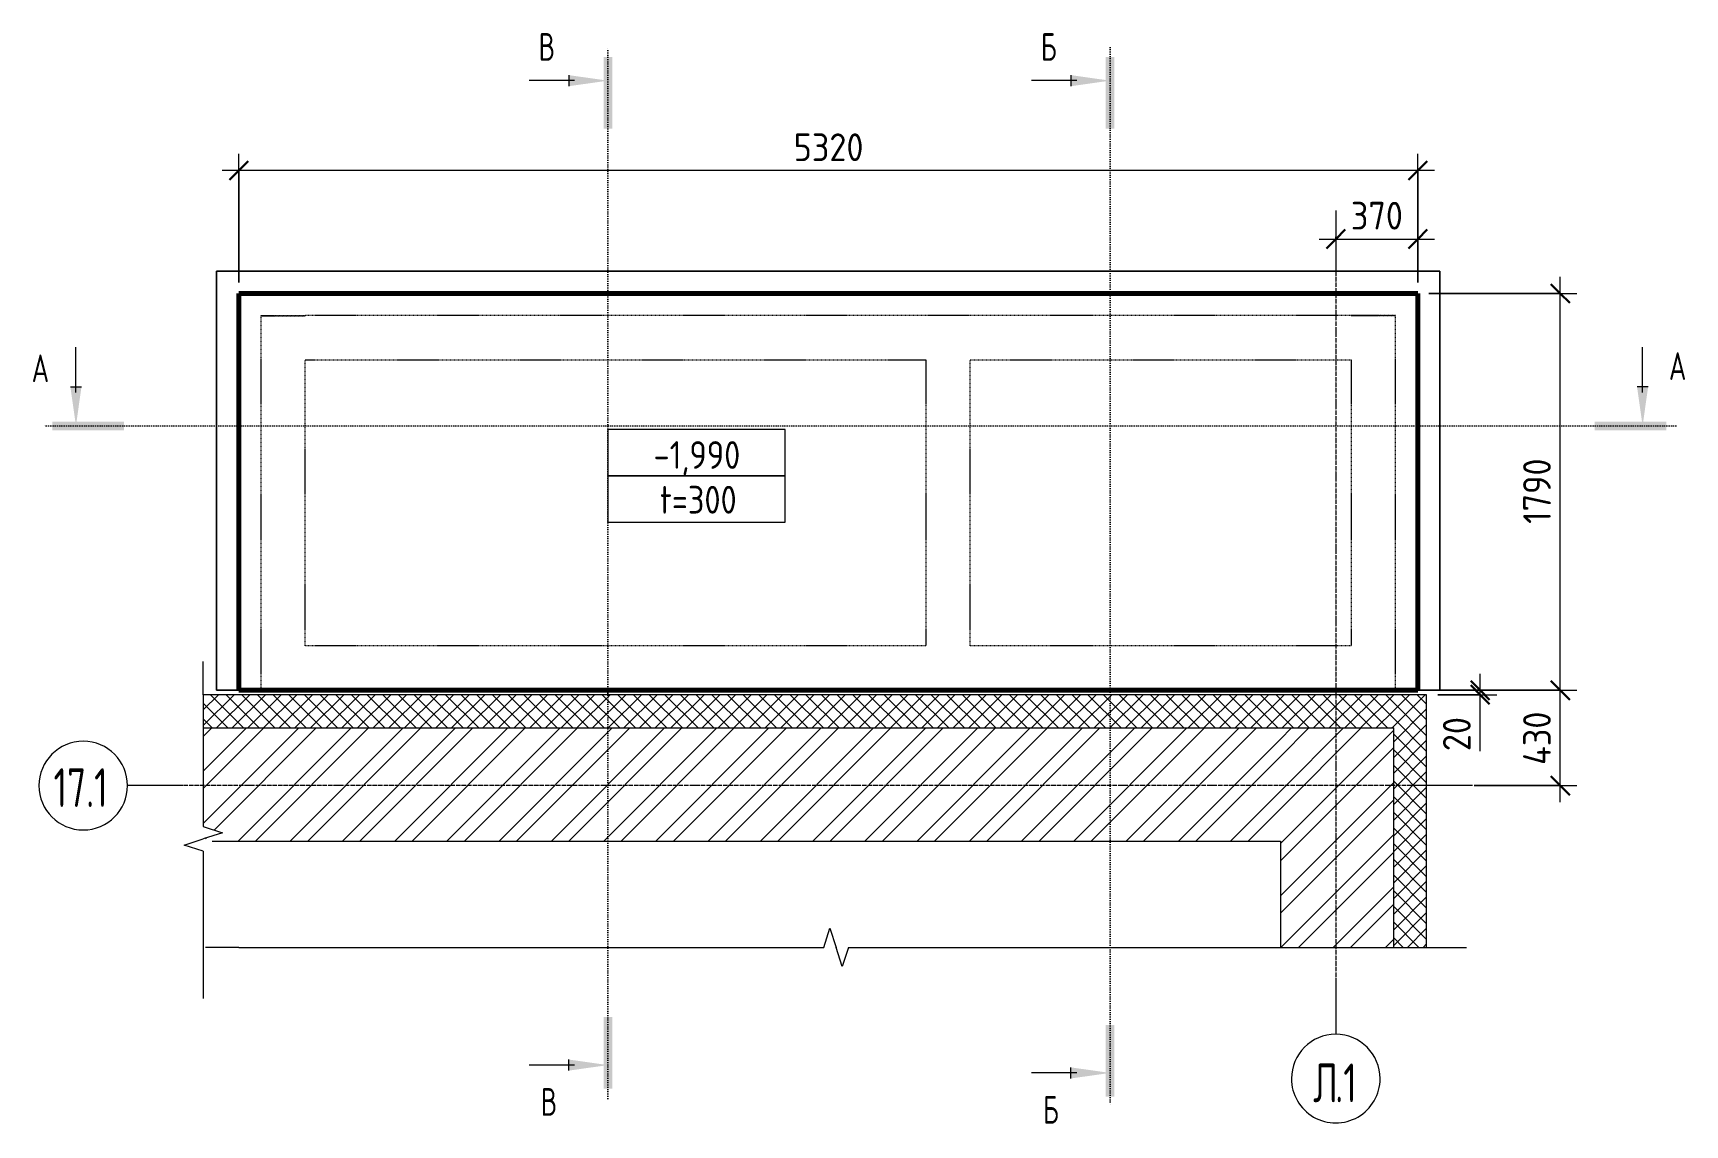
# Model space of a CAD drawing. Header units: millimetres. Extents: x -35908 to 28329, y -4005 to 79343.
# Drawn here: x -35908 to -28454, y 74374 to 79300 of the extents above; entities that cross this region are included whole.
import ezdxf

# ---------------------------------------------------------------- set-up
doc = ezdxf.new("R2010")
doc.units = ezdxf.units.MM
for name, pattern in [('01 Штриховая _4 мм_', [6, 3.5, -2.5]), ('02 Штрихпунктирная _20 мм_', [25, 20, -2.5, 0, -2.5]), ('04 Пунктир 10мм', [10, 0, -10])]:
    doc.linetypes.add(name, pattern=pattern)
for name, color, linetype, lineweight in [('AA_Dim', 7, 'Continuous', 9), ('AA_Dim-50', 7, 'Continuous', 9), ('AA_Oformlenie', 7, 'Continuous', 9), ('AA_Razrez', 7, 'Continuous', 9), ('AA_Vinoska', 7, 'Continuous', 9), ('AF_Stena', 7, 'Continuous', 9), ('Оси', 7, 'Continuous', 9)]:
    doc.layers.add(name, color=color, linetype=linetype, lineweight=lineweight)
doc.layers.add('AF_Stena_Опалубка', color=7, linetype='Continuous', lineweight=20, true_color=0x0063c6)
doc.layers.add('KR_Fundament', color=7, linetype='Continuous', lineweight=20, true_color=0x804000)
doc.styles.add('ISOCPEUR', font='isocpeur.TTF', dxfattribs={"width": 0.7, "height": 125})
doc.styles.add('ISOCPEUR_1', font='isocpeur.TTF', dxfattribs={"width": 0.9, "height": 125})
doc.styles.add('ISOCPEUR_2', font='isocpeur.TTF', dxfattribs={"width": 0.85, "height": 125})
doc.styles.add('ISOCPEUR_3', font='isocpeur.TTF', dxfattribs={"width": 0.7, "height": 175})
doc.dimstyles.new('00_Точн_3_знака__прозр_', dxfattribs={"dimscale": 304.8, "dimtxt": 125.344371, "dimasz": 0.278871, "dimexe": 0.246063, "dimexo": 0.164042, "dimgap": 0.016404, "dimtad": 1, "dimdec": 3, "dimrnd": 0.001, "dimdsep": 46, "dimtxsty": 'ISOCPEUR_1', "dimblk1": 'OBLIQUE', "dimblk2": 'OBLIQUE', "dimsah": 1, "dimcen": 0.09, "dimdle": 0.246063, "dimazin": 0, "dimtfac": 1, "dimtdec": 4, "dimtix": 1, "dimtmove": 0, "dimatfit": 3, "dimfxl": 1, "dimtvp": 1, "dimtolj": 1, "dimtzin": 0, "dimlwd": 18, "dimlwe": 18, "dimarcsym": 2})
doc.dimstyles.new('00_Точн_3_знака__прозр__1', dxfattribs={"dimscale": 304.8, "dimtxt": 125.344371, "dimasz": 0.278871, "dimexe": 0.246063, "dimexo": 0.164042, "dimgap": 0.016404, "dimtad": 1, "dimdec": 3, "dimrnd": 0.001, "dimdsep": 46, "dimtxsty": 'ISOCPEUR_1', "dimblk1": 'OBLIQUE', "dimblk2": 'OBLIQUE', "dimsah": 1, "dimcen": 0.09, "dimdle": 0.246063, "dimazin": 0, "dimtfac": 1, "dimtdec": 4, "dimtix": 1, "dimtmove": 1, "dimatfit": 3, "dimfxl": 1, "dimtvp": 1, "dimtolj": 1, "dimtzin": 0, "dimlwd": 18, "dimlwe": 18, "dimarcsym": 2})
pattern_1 = [(45, (-64434.9, 0), (-35.35534, 35.35534), []), (135, (-64434.9, 0), (-35.35534, -35.35534), [])]
pattern_2 = [(45, (-64434.9, 0), (-117.8662, 117.8662), []), (45, (-64356.32, 0), (-117.8662, 117.8662), [])]

# ---------------------------------------------------------------- blocks, each defined once
blk = doc.blocks.new('011_ЛинияОбрыва _ЭлУзла_Линия_ - Тип 1-3854822-План ФПм на отм_ -1_700 Опл')
at = {"layer": 'AA_Oformlenie'}
for p, q in [((0, 0), (595, 0)), ((706.3, 0), (1300, 0))]:
    blk.add_line(p, q, dxfattribs=at)
blk = doc.blocks.new('011_ЛинияОбрыва _ЭлУзла_Линия_ - Тип 1-3854824-План ФПм на отм_ -1_700 Опл')
at = {"layer": 'AA_Oformlenie'}
for p, q in [((0, 0), (2640, 0)), ((2751.3, 0), (5390, 0))]:
    blk.add_line(p, q, dxfattribs=at)
blk = doc.blocks.new('Разрез - Номер узла_ сзади-394133-План ФПм на отм_ -1_700 Опл')
at = {"layer": 'AA_Razrez'}
for points in [[(7.33, 0.4), (7.33, -0.39), (0.87, -0.39), (0.87, 0.4)], [(3.5, -3.53), (2.5, -3.53), (3, 0)]]:
    blk.add_hatch(color=256, dxfattribs=at).paths.add_polyline_path(points)
for p, q in [((2.5, -3.53), (3.5, -3.53)), ((3, -3), (3, -7.1))]:
    blk.add_line(p, q, dxfattribs=at)
blk = doc.blocks.new('Разрез - Номер узла_ спереди-394134-План ФПм на отм_ -1_700 Опл')
at = {"layer": 'AA_Razrez'}
for points in [[(7.33, 0.4), (7.33, -0.39), (0.87, -0.39), (0.87, 0.4)], [(3.5, -3.53), (2.5, -3.53), (3, 0)]]:
    blk.add_hatch(color=256, dxfattribs=at).paths.add_polyline_path(points)
for p, q in [((2.5, -3.53), (3.5, -3.53)), ((3, -3), (3, -7.1))]:
    blk.add_line(p, q, dxfattribs=at)
blk = doc.blocks.new('DIMBLOCK1-План ФПм на отм_ -1_700 Опл')
at = {"layer": 'AA_Dim-50', "color": 30, "lineweight": 18, "true_color": 0xff8000, "transparency": 16777216}
for p, q in [((-29610.1, 76335), (-28941.9, 76335)), ((-29016.9, 76335), (-29610.1, 76335)), ((-29016.9, 75830), (-29016.9, 76335)), ((-29405.2, 75905), (-28941.9, 75905)), ((-29016.9, 75905), (-29405.2, 75905))]:
    blk.add_line(p, q, dxfattribs=at)
at = {"layer": 'AA_Dim-50', "color": 30, "lineweight": 30, "true_color": 0xff8000, "transparency": 16777216}
for p, q in [((-29016.9, 76335), (-29059.4, 76377.5)), ((-29016.9, 76335), (-28974.4, 76292.5)), ((-29016.9, 75905), (-29059.4, 75947.5)), ((-29016.9, 75905), (-28974.4, 75862.5))]:
    blk.add_line(p, q, dxfattribs=at)
at = {"layer": 'AA_Dim-50', "color": 0, "lineweight": 18, "transparency": 16777216, "insert": (-29184.7, 75998.2), "char_height": 125, "width": 292.313, "attachment_point": 1, "rotation": 90, "line_spacing_factor": 1.135194, "style": 'ISOCPEUR_1'}
blk.add_mtext('430', dxfattribs=at)
blk = doc.blocks.new('_Oblique')
at = {"color": 0, "linetype": 'ByBlock', "lineweight": -2}
blk.add_line((-0.5, -0.5), (0.5, 0.5), dxfattribs=at)
blk = doc.blocks.new('DIMBLOCK2-План ФПм на отм_ -1_700 Опл')
at = {"layer": 'AA_Dim-50', "color": 30, "lineweight": 18, "true_color": 0xff8000, "transparency": 16777216}
for p, q in [((-29016.9, 76335), (-29016.9, 78200)), ((-29610.1, 78125), (-28941.9, 78125)), ((-29016.9, 78125), (-29610.1, 78125)), ((-29610.1, 76335), (-28941.9, 76335)), ((-29016.9, 76335), (-29610.1, 76335))]:
    blk.add_line(p, q, dxfattribs=at)
at = {"layer": 'AA_Dim-50', "color": 30, "lineweight": 30, "true_color": 0xff8000, "transparency": 16777216}
for p, q in [((-29016.9, 78125), (-29059.4, 78167.5)), ((-29016.9, 78125), (-28974.4, 78082.5)), ((-29016.9, 76335), (-29059.4, 76377.5)), ((-29016.9, 76335), (-28974.4, 76292.5))]:
    blk.add_line(p, q, dxfattribs=at)
at = {"layer": 'AA_Dim-50', "color": 0, "lineweight": 18, "transparency": 16777216, "insert": (-29184.7, 77085.7), "char_height": 125, "width": 346.234, "attachment_point": 1, "rotation": 90, "line_spacing_factor": 1.135194, "style": 'ISOCPEUR_1'}
blk.add_mtext('1790', dxfattribs=at)
blk = doc.blocks.new('DIMBLOCK3-План ФПм на отм_ -1_700 Опл')
at = {"layer": 'AA_Dim-50', "color": 30, "lineweight": 18, "true_color": 0xff8000, "transparency": 16777216}
for p, q in [((-34980.1, 78175), (-34980.1, 78754.5)), ((-29660.1, 78175), (-29660.1, 78754.5)), ((-29585.1, 78679.5), (-35055.1, 78679.5)), ((-34980.1, 78679.5), (-34980.1, 78175)), ((-29660.1, 78679.5), (-29660.1, 78175))]:
    blk.add_line(p, q, dxfattribs=at)
at = {"layer": 'AA_Dim-50', "color": 30, "lineweight": 30, "true_color": 0xff8000, "transparency": 16777216}
for p, q in [((-34980.1, 78679.5), (-34937.6, 78722)), ((-29660.1, 78679.5), (-29617.6, 78722)), ((-34980.1, 78679.5), (-35022.6, 78637)), ((-29660.1, 78679.5), (-29702.6, 78637))]:
    blk.add_line(p, q, dxfattribs=at)
at = {"layer": 'AA_Dim-50', "color": 0, "lineweight": 18, "transparency": 16777216, "insert": (-32476.2, 78847.3), "char_height": 125, "width": 374.614, "attachment_point": 1, "line_spacing_factor": 1.135194, "style": 'ISOCPEUR_1'}
blk.add_mtext('5320', dxfattribs=at)
blk = doc.blocks.new('DIMBLOCK4-План ФПм на отм_ -1_700 Опл')
at = {"layer": 'AA_Dim-50', "color": 30, "lineweight": 18, "true_color": 0xff8000, "transparency": 16777216}
for p, q in [((-29378.6, 76240), (-29378.6, 76410)), ((-29610.1, 76335), (-29303.6, 76335)), ((-29378.6, 76335), (-29610.1, 76335)), ((-29570.1, 76315), (-29303.6, 76315)), ((-29378.6, 76315), (-29570.1, 76315)), ((-29378.6, 76266.6), (-29378.6, 76325)), ((-29378.6, 76060.5), (-29378.6, 76266.6))]:
    blk.add_line(p, q, dxfattribs=at)
at = {"layer": 'AA_Dim-50', "color": 30, "lineweight": 30, "true_color": 0xff8000, "transparency": 16777216}
for p, q in [((-29378.6, 76335), (-29421.1, 76377.5)), ((-29378.6, 76315), (-29421.1, 76357.5)), ((-29378.6, 76335), (-29336.1, 76292.5)), ((-29378.6, 76315), (-29336.1, 76272.5))]:
    blk.add_line(p, q, dxfattribs=at)
at = {"layer": 'AA_Dim-50', "color": 0, "lineweight": 18, "transparency": 16777216, "insert": (-29546.4, 76060.5), "char_height": 125, "width": 187.307, "attachment_point": 1, "rotation": 90, "line_spacing_factor": 1.135194, "style": 'ISOCPEUR_1'}
blk.add_mtext('20', dxfattribs=at)
blk = doc.blocks.new('042_М_ФундПлиты_ТолщинаОтметка - 042_М_ФундПлиты_ТолщинаОтметка-647274-План ФПм на отм_ -1_700 Опл')
at = {"layer": 'AA_Vinoska'}
for p, q in [((8, 4.17), (-8, 4.17)), ((-8, 4.17), (-8, 0)), ((8, 0), (8, 4.17)), ((8, 0), (-8, 0)), ((-8, 0), (-8, -4.17)), ((-8, 0), (8, 0)), ((8, -4.17), (8, 0)), ((-8, -4.17), (8, -4.17))]:
    blk.add_line(p, q, dxfattribs=at)
blk = doc.blocks.new('Ось сетки - d_4мм-2765513-План ФПм на отм_ -1_700 Опл')
at = {"layer": 'Оси', "color": 12, "true_color": 0xc80000}
for start, end in [(360, 180), (360, 180), (180, 360), (180, 360)]:
    blk.add_arc((0, 0), 4, start, end, dxfattribs=at)
blk = doc.blocks.new('DIMBLOCK5-План ФПм на отм_ -1_700 Опл')
at = {"layer": 'AA_Dim-50', "color": 30, "lineweight": 18, "true_color": 0xff8000, "transparency": 16777216}
for p, q in [((-29660.1, 78175), (-29660.1, 78445.7)), ((-30105.1, 78370.7), (-29585.1, 78370.7)), ((-30030.1, 78380.8), (-30030.1, 78295.7)), ((-30030.1, 78370.7), (-30030.1, 78380.8)), ((-29660.1, 78370.7), (-29660.1, 78175))]:
    blk.add_line(p, q, dxfattribs=at)
at = {"layer": 'AA_Dim-50', "color": 30, "lineweight": 30, "true_color": 0xff8000, "transparency": 16777216}
for p, q in [((-30030.1, 78370.7), (-30072.6, 78328.2)), ((-30030.1, 78370.7), (-29987.6, 78413.2)), ((-29660.1, 78370.7), (-29702.6, 78328.2)), ((-29660.1, 78370.7), (-29617.6, 78413.2))]:
    blk.add_line(p, q, dxfattribs=at)
at = {"layer": 'AA_Dim-50', "color": 0, "lineweight": 18, "transparency": 16777216, "insert": (-29962.1, 78538.5), "char_height": 125, "width": 280.961, "attachment_point": 1, "line_spacing_factor": 1.135194, "style": 'ISOCPEUR_1'}
blk.add_mtext('370', dxfattribs=at)

msp = doc.modelspace()

# ---------------------------------------------------------------- hatches: boundary and pattern name
at = {"layer": 'AF_Stena'}
h = msp.add_hatch(dxfattribs=at)
h.set_pattern_fill('FP_1', color=256, style=0, pattern_type=2)
h.set_pattern_definition(pattern_1)
h.paths.add_polyline_path([(-35140.0616, 76165), (-29770.0616, 76165), (-29770.0616, 76315), (-35140.0616, 76315), (-35140.0616, 76206.5179)])
h = msp.add_hatch(dxfattribs=at)
h.set_pattern_fill('FP_1', color=256, style=0, pattern_type=2)
h.set_pattern_definition(pattern_1)
h.paths.add_polyline_path([(-29770.0616, 75175), (-29620.0616, 75175), (-29620.0616, 76315), (-29770.0616, 76315), (-29770.0616, 76165)])
h = msp.add_hatch(dxfattribs=at)
h.set_pattern_fill('FP_2', color=256, style=0, pattern_type=2)
h.set_pattern_definition(pattern_2)
h.paths.add_polyline_path([(-35100.8089, 75655), (-30280.0616, 75655), (-30280.0616, 76165), (-35140.0616, 76165), (-35140.0616, 75720), (-35053.4591, 75692.5), (-35140.0616, 75665), (-35100.8089, 75665)])
h = msp.add_hatch(dxfattribs=at)
h.set_pattern_fill('FP_2', color=256, style=0, pattern_type=2)
h.set_pattern_definition(pattern_2)
h.paths.add_polyline_path([(-30280.0616, 75175), (-29770.0616, 75175), (-29770.0616, 76165), (-30280.0616, 76165), (-30280.0616, 75655)])

# ---------------------------------------------------------------- linework, layer by layer
at = {"layer": 'AA_Razrez', "color": 7, "linetype": '04 Пунктир 10мм', "true_color": 0xffffff}
for p, q in [((-33314.5399, 74494.2769), (-33314.5399, 79235.0983)), ((-31048.574, 79235.0983), (-31048.574, 74458.9006)), ((-28495.6039, 77527.6754), (-35864.7511, 77527.6754))]:
    msp.add_line(p, q, dxfattribs=at)
at = {"layer": 'AA_Vinoska'}
for p, q in [((-35140.0616, 76315), (-35140.0616, 76465)), ((-35226.7117, 75636.8457), (-35140.0616, 75665)), ((-35140.0616, 75720), (-35053.4591, 75692.5)), ((-35053.4591, 75692.5), (-35140.0616, 75665)), ((-35140.0616, 75608.6913), (-35226.7117, 75636.8457)), ((-32340.0616, 75175), (-32312.5616, 75261.6025)), ((-32312.5616, 75261.6025), (-32285.0616, 75175)), ((-34980.0616, 75175), (-35130.0616, 75175)), ((-32256.9073, 75088.3499), (-32285.0616, 75175)), ((-32228.7529, 75175), (-32256.9073, 75088.3499)), ((-29590.0616, 75175), (-29440.0616, 75175)), ((-35140.0616, 75015), (-35140.0616, 74944.434))]:
    msp.add_line(p, q, dxfattribs=at)
at = {"layer": 'AF_Stena_Опалубка', "linetype": '01 Штриховая _4 мм_'}
for p, q in [((-34880.0616, 78024.5), (-34880.0616, 76335.5)), ((-34680.0616, 78024.5), (-34880.0616, 78024.5)), ((-34880.0616, 78024.5), (-34880.0616, 76335.5)), ((-34880.0616, 78024.5), (-34680.0616, 78024.5)), ((-31880.0616, 78025), (-34680.0616, 78025)), ((-34680.0616, 78025), (-34680.0616, 78024.5)), ((-31880.0616, 78025), (-34680.0616, 78025)), ((-34680.0616, 78024.5), (-34680.0616, 78025)), ((-29960.0616, 78025), (-31880.0616, 78025)), ((-29960.0616, 78025), (-31880.0616, 78025)), ((-29760.0616, 78025), (-29960.0616, 78025)), ((-29960.0616, 78025), (-29760.0616, 78025)), ((-29760.0616, 76335), (-29760.0616, 78025)), ((-29760.0616, 76335), (-29760.0616, 78025)), ((-34680.0616, 77825), (-31880.0616, 77825)), ((-34680.0616, 77825), (-31880.0616, 77825)), ((-34680.0616, 76535), (-34680.0616, 77825)), ((-34680.0616, 76535), (-34680.0616, 77825)), ((-31880.0616, 77825), (-31880.0616, 76535)), ((-31880.0616, 77825), (-31880.0616, 76535)), ((-31680.0616, 77825), (-29960.0616, 77825)), ((-31680.0616, 77825), (-29960.0616, 77825)), ((-31680.0616, 76535), (-31680.0616, 77825)), ((-31680.0616, 76535), (-31680.0616, 77825)), ((-29960.0616, 77825), (-29960.0616, 76535)), ((-29960.0616, 77825), (-29960.0616, 76535)), ((-31880.0616, 76535), (-34680.0616, 76535)), ((-31880.0616, 76535), (-34680.0616, 76535)), ((-29960.0616, 76535), (-31680.0616, 76535)), ((-29960.0616, 76535), (-31680.0616, 76535)), ((-34880.0616, 76335.5), (-34680.0616, 76335.5)), ((-34680.0616, 76335.5), (-34880.0616, 76335.5)), ((-34680.0616, 76335.5), (-34680.0616, 76335)), ((-34680.0616, 76335), (-34680.0616, 76335.5)), ((-34680.0616, 76335), (-31880.0616, 76335)), ((-34680.0616, 76335), (-31880.0616, 76335)), ((-31880.0616, 76335), (-29960.0616, 76335)), ((-31880.0616, 76335), (-29960.0616, 76335)), ((-29960.0616, 76335), (-29760.0616, 76335)), ((-29760.0616, 76335), (-29960.0616, 76335))]:
    msp.add_line(p, q, dxfattribs=at)
at = {"layer": 'AF_Stena_Опалубка'}
for p, q in [((-30280.0616, 76315), (-35140.0616, 76315)), ((-29770.0616, 76315), (-30280.0616, 76315)), ((-29620.0616, 76315), (-29770.0616, 76315)), ((-29620.0616, 75175), (-29620.0616, 76315)), ((-35100.8089, 75655), (-30280.0616, 75655)), ((-30280.0616, 75655), (-30280.0616, 75175))]:
    msp.add_line(p, q, dxfattribs=at)
at = {"layer": 'AF_Stena_Опалубка', "color": 7}
for p, q in [((-35140.0616, 76165), (-30280.0616, 76165)), ((-30280.0616, 76165), (-29770.0616, 76165)), ((-29770.0616, 76165), (-29770.0616, 75175))]:
    msp.add_line(p, q, dxfattribs=at)
at = {"layer": 'KR_Fundament'}
for p, q in [((-35080.0616, 76335), (-35080.0616, 78225)), ((-35080.0616, 78225), (-29560.0616, 78225)), ((-29560.0616, 78225), (-35080.0616, 78225)), ((-35080.0616, 78225), (-35080.0616, 76335)), ((-29560.0616, 78225), (-29560.0616, 76335)), ((-29560.0616, 76335), (-29560.0616, 78225)), ((-29560.0616, 76335), (-35080.0616, 76335)), ((-35080.0616, 76335), (-29560.0616, 76335))]:
    msp.add_line(p, q, dxfattribs=at)
at = {"layer": 'KR_Fundament', "lineweight": 60}
for p, q in [((-34980.0616, 76335), (-34980.0616, 78125)), ((-34980.0616, 78125), (-29660.0616, 78125)), ((-29660.0616, 78125), (-34980.0616, 78125)), ((-34980.0616, 78125), (-34980.0616, 76335)), ((-29660.0616, 78125), (-29660.0616, 76335)), ((-29660.0616, 76335), (-29660.0616, 78125)), ((-29660.0616, 76335), (-34980.0616, 76335)), ((-34980.0616, 76335), (-29660.0616, 76335))]:
    msp.add_line(p, q, dxfattribs=at)
at = {"layer": 'Оси'}
for p, q in [((-30030.0616, 78499.9548), (-30030.0616, 78249.9548)), ((-35231.9245, 75905), (-35481.9245, 75905)), ((-29412.4402, 75905), (-29662.4402, 75905)), ((-30030.0616, 75033.1371), (-30030.0616, 74783.1371))]:
    msp.add_line(p, q, dxfattribs=at)
at = {"layer": 'Оси', "linetype": '02 Штрихпунктирная _20 мм_'}
for p, q in [((-30030.0616, 78249.9548), (-30030.0616, 75033.1371)), ((-29662.4402, 75905), (-35231.9245, 75905))]:
    msp.add_line(p, q, dxfattribs=at)

# ---------------------------------------------------------------- block references
at = {"layer": 'AA_Oformlenie', "rotation": 270}
msp.add_blockref('011_ЛинияОбрыва _ЭлУзла_Линия_ - Тип 1-3854822-План ФПм на отм_ -1_700 Опл', (-35140.0616, 76315), dxfattribs=at)
at = {"layer": 'AA_Oformlenie'}
msp.add_blockref('011_ЛинияОбрыва _ЭлУзла_Линия_ - Тип 1-3854824-План ФПм на отм_ -1_700 Опл', (-34980.0616, 75175), dxfattribs=at)
at = {"layer": 'AA_Razrez', "xscale": 49.99999999999998, "yscale": 49.99999999999998, "zscale": 49.99999999999998}
for p, rotation in [((-33314.5399, 79235.0983), 269.9999999999998), ((-31048.574, 79235.0983), 269.9999999999996), ((-28495.6039, 77527.6754), 180)]:
    msp.add_blockref('Разрез - Номер узла_ спереди-394134-План ФПм на отм_ -1_700 Опл', p, dxfattribs=dict(at, rotation=rotation))
at = {"layer": 'AA_Razrez', "extrusion": (0, 0, -1), "xscale": 49.99999999999998, "yscale": 49.99999999999998, "zscale": 49.99999999999998}
for p, rotation in [((35864.7511, 77527.6754), 180), ((33314.5399, 74494.2769), 90.00000000000001), ((31048.574, 74458.9006), 90.00000000000053)]:
    msp.add_blockref('Разрез - Номер узла_ сзади-394133-План ФПм на отм_ -1_700 Опл', p, dxfattribs=dict(at, rotation=rotation))
at = {"layer": 'AA_Vinoska', "xscale": 49.99999999999998, "yscale": 49.99999999999998, "zscale": 49.99999999999998}
msp.add_blockref('042_М_ФундПлиты_ТолщинаОтметка - 042_М_ФундПлиты_ТолщинаОтметка-647274-План ФПм на отм_ -1_700 Опл', (-32915.0365, 77302.437), dxfattribs=at)
at = {"layer": 'Оси', "color": 12, "true_color": 0xc80000, "xscale": 49.99999999999998, "yscale": 49.99999999999998, "zscale": 49.99999999999998}
for p, rotation in [((-35681.9245, 75905), 89.99999999999967), ((-30030.0616, 74583.1371), 180)]:
    msp.add_blockref('Ось сетки - d_4мм-2765513-План ФПм на отм_ -1_700 Опл', p, dxfattribs=dict(at, rotation=rotation))

# ---------------------------------------------------------------- texts
at = {"layer": 'AA_Razrez', "char_height": 125, "attachment_point": 1, "style": 'ISOCPEUR'}
for s, insert, width in [('\\fISOCPEUR|b0|i0|c204|p34|;\\W.7;В', (-33627.0835, 79299.8289), 84.177187), ('\\fISOCPEUR|b0|i0|c204|p34|;\\W.7;Б', (-31361.1176, 79299.8289), 84.177187), ('\\fISOCPEUR|b0|i0|c204|p34|;\\W.7;А', (-35914.5973, 77850.2412), 95.400812), ('\\fISOCPEUR|b0|i0|c204|p34|;\\W.7;А', (-28526.9576, 77859.8283), 95.400812), ('\\fISOCPEUR|b0|i0|c204|p34|;\\W.7;В', (-33617.4964, 74540.515), 84.177187), ('\\fISOCPEUR|b0|i0|c204|p34|;\\W.7;Б', (-31351.5305, 74505.1387), 84.177187)]:
    msp.add_mtext(s, dxfattribs=dict(at, insert=insert, width=width))
at = {"layer": 'AA_Vinoska', "char_height": 125, "attachment_point": 1, "style": 'ISOCPEUR_2'}
for s, insert, width in [('-1,990', (-33108.2533, 77458.9434), 477.004062), ('t=300', (-33079.8783, 77257.0996), 446.339516)]:
    msp.add_mtext(s, dxfattribs=dict(at, insert=insert, width=width))
at = {"layer": 'Оси', "char_height": 175, "attachment_point": 1, "style": 'ISOCPEUR_3'}
for s, insert, width in [('17.1', (-35815.863, 75983.5763), 300.231969), ('\\fISOCPEUR|b0|i0|c204|p34|;\\W.7;Л', (-30132.0213, 74651.7402), 120.653969), ('.1', (-30032.4718, 74651.7402), 120.653969)]:
    msp.add_mtext(s, dxfattribs=dict(at, insert=insert, width=width))

# ---------------------------------------------------------------- dimensions: what is measured, and where the dimension line sits
at = {"layer": 'AA_Dim', "color": 30, "lineweight": 18, "true_color": 0xff8000}
for base, p1, p2, override, picture, middle in [((-34980.0616, 78679.4978), (-29660.0616, 78125), (-34980.0616, 78125), {"dimpost": '<>', "dimfxl": 5320}, 'DIMBLOCK3-План ФПм на отм_ -1_700 Опл', (-32320.0616, 78746.9978)), ((-29660.0616, 78370.704), (-30030.0616, 78430.808), (-29660.0616, 78125), {"dimpost": '<>', "dimfxl": 480.019323}, 'DIMBLOCK5-План ФПм на отм_ -1_700 Опл', (-29845.0616, 78438.204))]:
    dim = msp.add_linear_dim(base=base, p1=p1, p2=p2, dimstyle='00_Точн_3_знака__прозр_', override=override, dxfattribs=at)
    dim.commit()
    dim.dimension.update_dxf_attribs({"geometry": picture, "text_midpoint": middle})
for base, p1, p2, override, picture, middle in [((-29016.9072, 78125), (-29660.0616, 76335), (-29660.0616, 78125), {"dimpost": '<>', "dimfxl": 1790}, 'DIMBLOCK2-План ФПм на отм_ -1_700 Опл', (-29084.4072, 77230)), ((-29016.9072, 76335), (-29455.2109, 75905), (-29660.0616, 76335), {"dimpost": '<>', "dimfxl": 476.30222}, 'DIMBLOCK1-План ФПм на отм_ -1_700 Опл', (-29084.4072, 76120))]:
    dim = msp.add_linear_dim(base=base, p1=p1, p2=p2, angle=90, dimstyle='00_Точн_3_знака__прозр_', override=override, dxfattribs=at)
    dim.commit()
    dim.dimension.update_dxf_attribs({"geometry": picture, "text_midpoint": middle})
dim = msp.add_linear_dim(base=(-29378.5945, 76335), p1=(-29620.0616, 76315), p2=(-29660.0616, 76335), angle=90, dimstyle='00_Точн_3_знака__прозр__1', override={"dimpost": '<>', "dimfxl": 44.72136}, dxfattribs=at)
dim.commit()
dim.dimension.update_dxf_attribs({"geometry": 'DIMBLOCK4-План ФПм на отм_ -1_700 Опл', "text_midpoint": (-29463.101, 76154.1734), "dimtype": 160, "text_rotation": 90})

doc.saveas('drawing.dxf')
